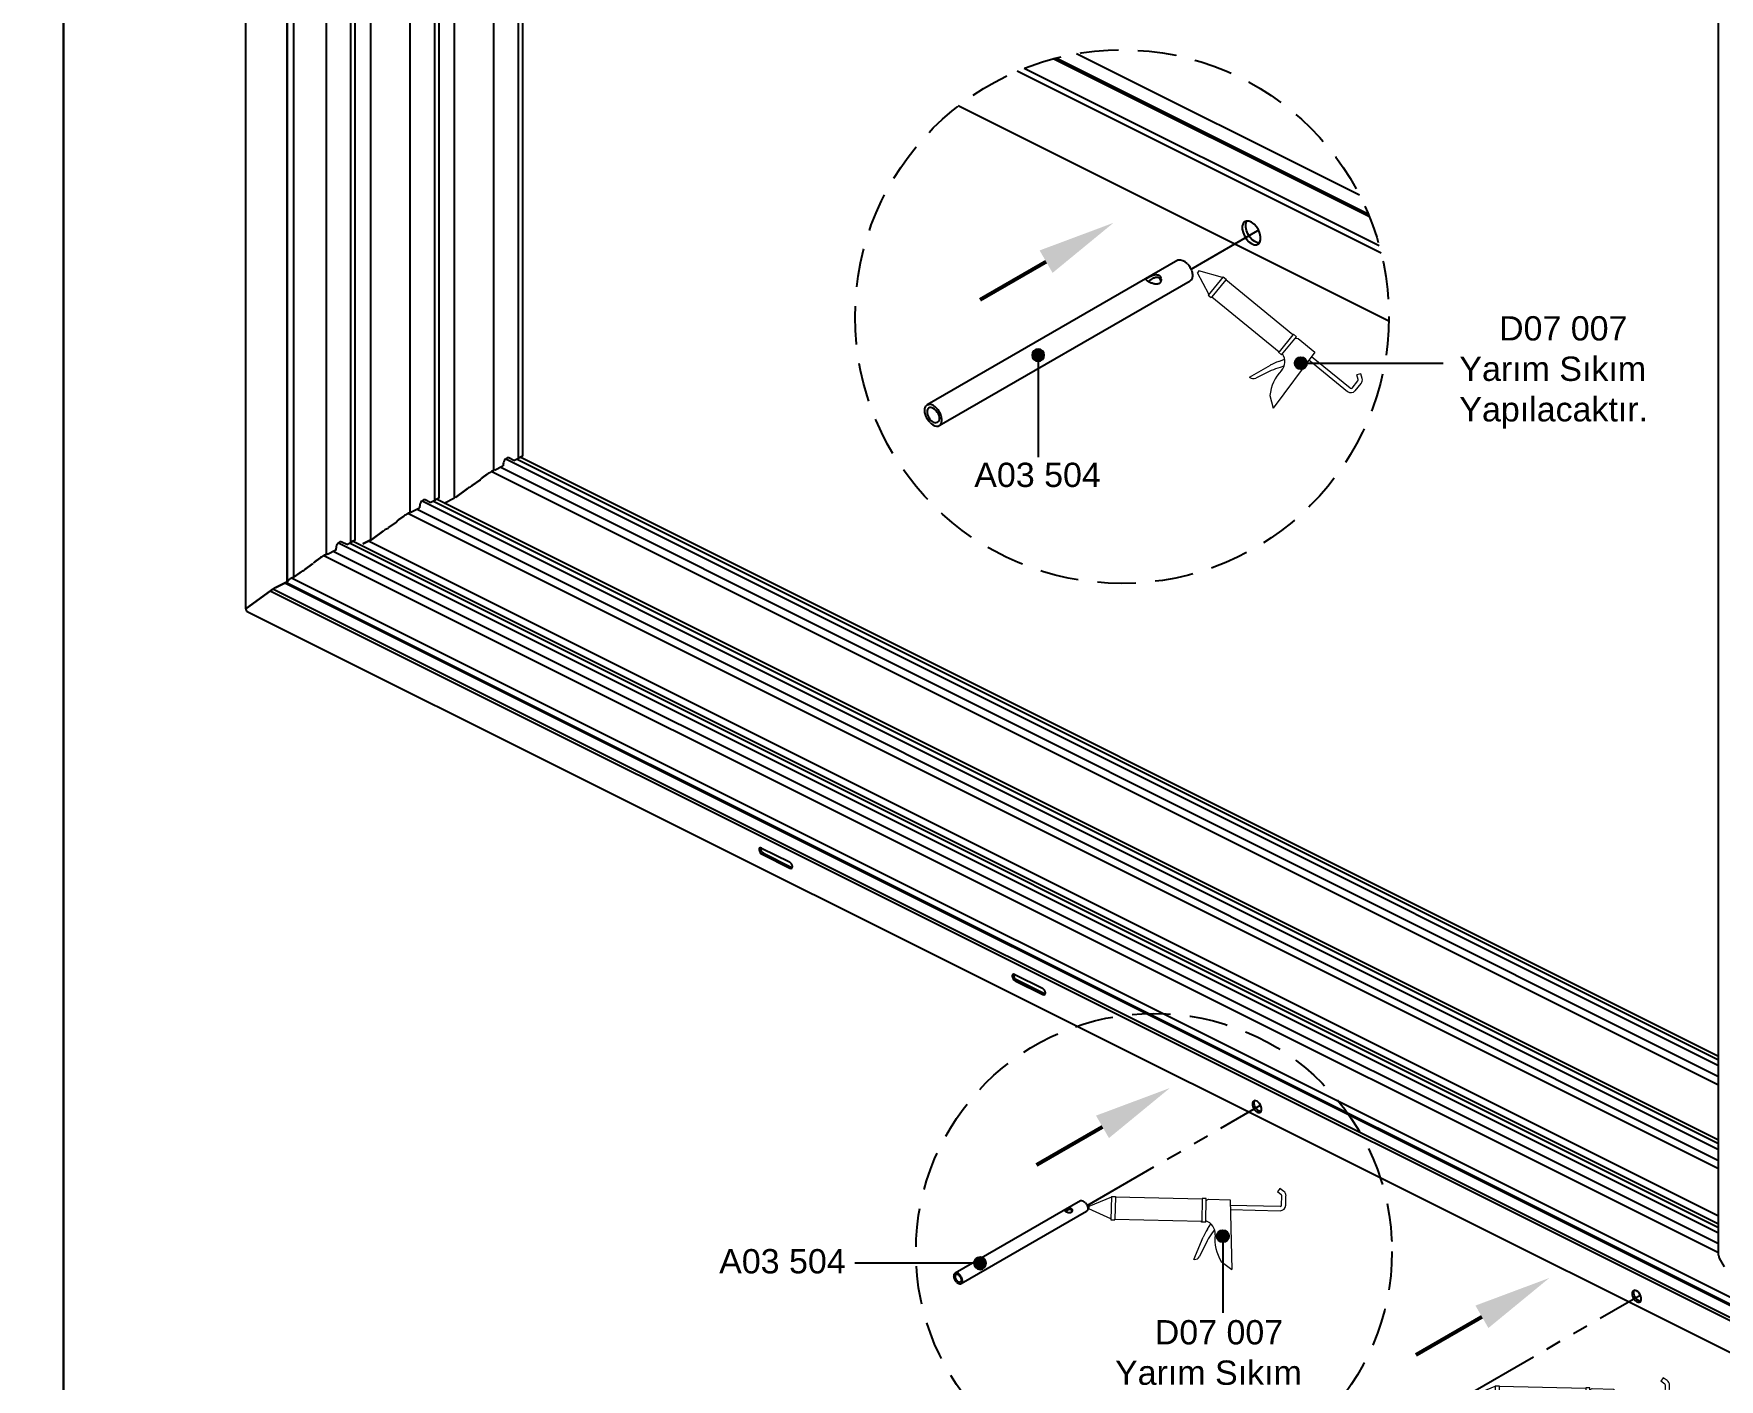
# Model space of a CAD drawing. Header units: millimetres. Extents: x 221 to 2771, y 196 to 840.
# Drawn here: x 2348.8 to 2487.5, y 602.9 to 713.6 of the extents above; entities that cross this region are included whole.
import ezdxf

# ---------------------------------------------------------------- set-up
doc = ezdxf.new("R2010")
doc.units = ezdxf.units.MM
doc.linetypes.add('HIDDEN', pattern=[9.525, 6.35, -3.175])
doc.linetypes.add('PHANTOM', pattern=[12.7, 6.35, -1.27, 1.27, -1.27, 1.27, -1.27])
doc.layers.add('antet_k', color=7, linetype='Continuous')
doc.layers.add('yazı_numara_k', color=21, linetype='Continuous')
doc.layers.add('TABLO', color=7, linetype='Continuous', lineweight=15)
doc.styles.get("Standard").update_dxf_attribs({"font": 'arial.ttf'})

# ---------------------------------------------------------------- blocks, each defined once
blk = doc.blocks.new('S1.A')
at = {"color": 252}
blk.add_lwpolyline([(2269.17, -494.13), (2269.17, -791.13), (2479.17, -791.13), (2479.17, -494.13)], close=True, dxfattribs=at)
blk = doc.blocks.new('S50_SYF1')
at = {"layer": 'antet_k', "color": 0}
blk.add_blockref('S1.A', (-1500.92, 2845.51), dxfattribs=at)
blk = doc.blocks.new('50S14 - STT.F1C')
at = {"color": 251, "linetype": 'Continuous'}
for p, q in [((1615.06, 2143), (1615.06, 2260.31)), ((1618.46, 2145.21), (1618.46, 2255.98)), ((1618.49, 2145.29), (1618.49, 2255.97)), ((1618.99, 2145.59), (1618.99, 2255.72)), ((1621.68, 2147.46), (1621.68, 2251.92)), ((1623.69, 2148.45), (1623.69, 2250.92)), ((1624.06, 2148.65), (1624.06, 2250.74)), ((1625.35, 2148.66), (1625.35, 2250.09)), ((1628.58, 2150.92), (1628.58, 2248.47)), ((1630.6, 2151.93), (1630.6, 2247.47)), ((1630.96, 2152.1), (1630.96, 2247.28)), ((1632.23, 2152.12), (1632.23, 2246.65)), ((1635.46, 2154.38), (1635.46, 2245.03)), ((1637.48, 2155.39), (1637.48, 2244.03)), ((1637.84, 2155.56), (1637.84, 2243.84)), ((1736.21, 2089.8), (1736.21, 2194.66)), ((1636.44, 2155.34), (1736.21, 2105.41)), ((1637.11, 2155.2), (1636.7, 2155.41)), ((1637.11, 2155.2), (1637.53, 2155.41)), ((1736.21, 2105.86), (1637.32, 2155.31)), ((1637.77, 2155.53), (1637.59, 2155.44)), ((1637.59, 2155.44), (1637.77, 2155.53)), ((1736.21, 2106.16), (1637.61, 2155.46)), ((1634.92, 2154.07), (1634.5, 2153.77)), ((1634.5, 2153.77), (1634.92, 2154.07)), ((1736.21, 2103.8), (1635.25, 2154.28)), ((1635.44, 2154.37), (1635.26, 2154.28)), ((1635.26, 2154.28), (1635.44, 2154.37)), ((1635.52, 2154.41), (1636.21, 2154.75)), ((1636.02, 2154.66), (1736.21, 2104.51)), ((1636.24, 2154.75), (1636.24, 2154.91)), ((1633.27, 2152.86), (1632.3, 2152.16)), ((1632.3, 2152.16), (1633.27, 2152.86)), ((1633.57, 2153.06), (1633.5, 2153.01)), ((1633.5, 2153.01), (1633.57, 2153.06)), ((1634.31, 2153.59), (1633.68, 2153.13)), ((1633.68, 2153.13), (1634.31, 2153.59)), ((1634.36, 2153.65), (1634.36, 2153.63)), ((1634.36, 2153.63), (1634.36, 2153.65)), ((1628.56, 2150.91), (1628.38, 2150.82)), ((1628.38, 2150.82), (1628.56, 2150.91)), ((1628.64, 2150.95), (1629.33, 2151.29)), ((1629.14, 2151.2), (1736.21, 2097.6)), ((1629.36, 2151.29), (1629.36, 2151.45)), ((1629.56, 2151.87), (1736.21, 2098.51)), ((1630.23, 2151.74), (1629.82, 2151.95)), ((1630.23, 2151.74), (1630.65, 2151.95)), ((1736.21, 2098.96), (1630.44, 2151.85)), ((1630.89, 2152.07), (1630.71, 2151.98)), ((1630.71, 2151.98), (1630.89, 2152.07)), ((1736.21, 2099.26), (1630.73, 2152)), ((1631.36, 2151.68), (1632.23, 2152.12)), ((1626.69, 2149.6), (1626.62, 2149.55)), ((1626.62, 2149.55), (1626.69, 2149.6)), ((1627.44, 2150.13), (1626.8, 2149.67)), ((1626.8, 2149.67), (1627.44, 2150.13)), ((1627.48, 2150.18), (1627.48, 2150.17)), ((1627.48, 2150.17), (1627.48, 2150.18)), ((1628.04, 2150.61), (1627.62, 2150.31)), ((1627.62, 2150.31), (1628.04, 2150.61)), ((1736.21, 2096.9), (1628.37, 2150.82)), ((1622.67, 2148.41), (1736.21, 2091.64)), ((1623.35, 2148.28), (1622.94, 2148.48)), ((1623.35, 2148.28), (1623.77, 2148.49)), ((1736.21, 2092.04), (1623.57, 2148.39)), ((1623.99, 2148.62), (1623.8, 2148.53)), ((1623.8, 2148.53), (1623.99, 2148.62)), ((1736.21, 2092.36), (1623.83, 2148.55)), ((1625.35, 2148.66), (1624.69, 2148.33)), ((1624.69, 2148.33), (1625.35, 2148.66)), ((1736.21, 2093.02), (1625.14, 2148.55)), ((1626.39, 2149.4), (1625.42, 2148.7)), ((1625.42, 2148.7), (1626.39, 2149.4)), ((1620.58, 2146.73), (1620.58, 2146.72)), ((1620.58, 2146.72), (1620.58, 2146.73)), ((1621.13, 2147.16), (1620.72, 2146.86)), ((1620.72, 2146.86), (1621.13, 2147.16)), ((1621.66, 2147.46), (1621.47, 2147.37)), ((1621.47, 2147.37), (1621.66, 2147.46)), ((1736.21, 2090), (1621.47, 2147.36)), ((1621.76, 2147.48), (1622.45, 2147.83)), ((1622.25, 2147.73), (1736.21, 2090.75)), ((1622.48, 2147.82), (1622.48, 2147.99)), ((1618.99, 2145.59), (1618.8, 2145.5)), ((1618.8, 2145.5), (1618.99, 2145.59)), ((1738.01, 2085.92), (1618.82, 2145.51)), ((1619.49, 2145.95), (1619.03, 2145.62)), ((1619.03, 2145.62), (1619.49, 2145.95)), ((1619.79, 2146.15), (1619.72, 2146.1)), ((1619.72, 2146.1), (1619.79, 2146.15)), ((1620.53, 2146.68), (1619.9, 2146.22)), ((1619.9, 2146.22), (1620.53, 2146.68)), ((1617.07, 2144.47), (1615.07, 2143.01)), ((1615.07, 2143.01), (1617.07, 2144.47)), ((1738.1, 2083.93), (1617.05, 2144.45)), ((1738.01, 2084.24), (1617.28, 2144.6)), ((1618.46, 2145.21), (1617.53, 2144.74)), ((1617.53, 2144.74), (1618.46, 2145.21)), ((1738.01, 2085.23), (1618.25, 2145.11)), ((1738.01, 2085.32), (1618.34, 2145.15)), ((1618.51, 2145.24), (1618.51, 2145.28)), ((1618.54, 2145.26), (1618.51, 2145.24)), ((1618.51, 2145.24), (1618.54, 2145.26)), ((1739.66, 2080.53), (1615.15, 2142.74)), ((1657.49, 2123.3), (1659.77, 2122.16)), ((1657.65, 2122.88), (1657.52, 2122.79)), ((1657.52, 2122.79), (1659.8, 2121.65)), ((1657.65, 2122.88), (1659.93, 2121.74)), ((1659.93, 2121.74), (1659.8, 2121.65)), ((1660.01, 2121.71), (1659.93, 2121.74)), ((1678.31, 2112.9), (1680.59, 2111.76)), ((1678.47, 2112.48), (1678.34, 2112.39)), ((1678.34, 2112.39), (1680.62, 2111.25)), ((1678.47, 2112.48), (1680.75, 2111.34)), ((1680.75, 2111.34), (1680.62, 2111.25)), ((1680.83, 2111.31), (1680.75, 2111.34)), ((1736.28, 2089.56), (1736.69, 2088.85))]:
    blk.add_line(p, q, dxfattribs=at)
at = {"color": 251, "linetype": 'Continuous', "flags": 128}
for points in [[(1657.49, 2123.3), (1657.4, 2123.33), (1657.33, 2123.31), (1657.29, 2123.25), (1657.28, 2123.16), (1657.3, 2123.06), (1657.36, 2122.95), (1657.43, 2122.86), (1657.52, 2122.79)], [(1659.8, 2121.65), (1659.89, 2121.63), (1659.96, 2121.65), (1660, 2121.71), (1660.02, 2121.79), (1659.99, 2121.9), (1659.94, 2122.01), (1659.86, 2122.1), (1659.77, 2122.16)], [(1678.31, 2112.9), (1678.22, 2112.92), (1678.15, 2112.91), (1678.11, 2112.85), (1678.1, 2112.76), (1678.12, 2112.65), (1678.17, 2112.55), (1678.25, 2112.45), (1678.34, 2112.39)], [(1680.62, 2111.25), (1680.71, 2111.23), (1680.78, 2111.24), (1680.82, 2111.3), (1680.84, 2111.39), (1680.81, 2111.5), (1680.76, 2111.61), (1680.68, 2111.7), (1680.59, 2111.76)], [(1698.25, 2101.58), (1698.35, 2101.54), (1698.45, 2101.53), (1698.53, 2101.57), (1698.59, 2101.64), (1698.62, 2101.74), (1698.62, 2101.87), (1698.59, 2102.01), (1698.53, 2102.15), (1698.45, 2102.28), (1698.35, 2102.39), (1698.25, 2102.47), (1698.14, 2102.51), (1698.04, 2102.52), (1697.96, 2102.48), (1697.9, 2102.41), (1697.87, 2102.31), (1697.87, 2102.18), (1697.9, 2102.04), (1697.96, 2101.9), (1698.04, 2101.77), (1698.14, 2101.66), (1698.25, 2101.58)], [(1698.39, 2101.67), (1698.28, 2101.75), (1698.18, 2101.86), (1698.1, 2101.99), (1698.04, 2102.12), (1698.01, 2102.26), (1698.01, 2102.39), (1698.04, 2102.49), (1698.06, 2102.52)], [(1698.58, 2101.62), (1698.5, 2101.62), (1698.39, 2101.67)], [(1729.48, 2085.98), (1729.59, 2085.93), (1729.68, 2085.93), (1729.77, 2085.96), (1729.83, 2086.04), (1729.86, 2086.14), (1729.86, 2086.26), (1729.83, 2086.4), (1729.77, 2086.54), (1729.68, 2086.67), (1729.59, 2086.78), (1729.48, 2086.86), (1729.37, 2086.9), (1729.27, 2086.91), (1729.19, 2086.87), (1729.13, 2086.8), (1729.1, 2086.7), (1729.1, 2086.57), (1729.13, 2086.44), (1729.19, 2086.3), (1729.27, 2086.17), (1729.37, 2086.06), (1729.48, 2085.98)], [(1729.62, 2086.06), (1729.51, 2086.14), (1729.41, 2086.25), (1729.33, 2086.38), (1729.27, 2086.52), (1729.24, 2086.66), (1729.24, 2086.78), (1729.27, 2086.89), (1729.29, 2086.91)], [(1729.81, 2086.01), (1729.73, 2086.02), (1729.62, 2086.06)]]:
    blk.add_lwpolyline(points, dxfattribs=at)
at = {"color": 251, "linetype": 'Continuous'}
for centre, radius, start, end in [((1615.47, 2143.01), 0.414, 180.4781, 220.1918), ((1657.84, 2123.26), 0.43, 171.5962, 243.7395), ((1678.66, 2112.86), 0.43, 171.5962, 243.7395)]:
    blk.add_arc(centre, radius, start, end, dxfattribs=at)
for centre, major_axis, ratio, start_param, end_param in [((1636.52, 2155.05), (0.179, 0.358), 0.612372, 6.283185, 8.538701), ((1637.53, 2155.4), (-0.0799, -0.0494), 0.08152, 3.876651, 4.528285), ((1637.53, 2155.4), (0.0799, 0.0494), 0.08152, 0.735059, 1.386692), ((1637.6, 2155.41), (-0.24, -0.148), 0.08152, 3.191932, 3.876651), ((1637.6, 2155.41), (0.24, 0.148), 0.08152, 0.050339, 0.735059), ((1634.84, 2153.94), (0.479, 0.296), 0.08152, 2.305855, 3.091253), ((1634.84, 2153.94), (-0.479, -0.296), 0.08152, 5.447448, 6.232846), ((1635.09, 2154.16), (-0.24, -0.148), 0.08152, 3.876651, 5.447448), ((1635.09, 2154.16), (0.24, 0.148), 0.08152, 0.735059, 2.305855), ((1635.38, 2154.33), (-0.0799, -0.0494), 0.08152, 3.191932, 3.876651), ((1635.38, 2154.33), (0.0799, 0.0494), 0.08152, 0.050339, 0.735059), ((1635.52, 2154.38), (0.0156, 0.0299), 0.553062, 0.755408, 2.222817), ((1636.21, 2154.71), (0.0215, 0.0429), 0.612372, 6.283185, 6.967905), ((1633.5, 2152.98), (-0.32, -0.198), 0.08152, 4.66205, 5.447448), ((1633.5, 2152.98), (0.32, 0.198), 0.08152, 1.520457, 2.305855), ((1633.57, 2153.08), (0.16, 0.099), 0.08152, 4.66205, 5.447448), ((1633.57, 2153.08), (-0.16, -0.099), 0.08152, 1.520457, 2.305855), ((1634.2, 2153.53), (-0.16, -0.099), 0.08152, 2.305855, 3.091253), ((1634.2, 2153.53), (0.16, 0.099), 0.08152, 5.447448, 6.232846), ((1628.5, 2150.87), (-0.0799, -0.0494), 0.08152, 3.191932, 3.876651), ((1628.5, 2150.87), (0.0799, 0.0494), 0.08152, 0.050339, 0.735059), ((1628.64, 2150.92), (0.0156, 0.0299), 0.553062, 0.755408, 2.222817), ((1629.33, 2151.25), (0.0215, 0.0429), 0.612372, 6.283185, 6.967905), ((1629.64, 2151.59), (0.179, 0.358), 0.612372, 6.283185, 8.538701), ((1630.65, 2151.94), (-0.0799, -0.0494), 0.08152, 3.876651, 4.528285), ((1630.65, 2151.94), (0.0799, 0.0494), 0.08152, 0.735059, 1.386692), ((1630.72, 2151.95), (-0.24, -0.148), 0.08152, 3.191932, 3.876651), ((1630.72, 2151.95), (0.24, 0.148), 0.08152, 0.050339, 0.735059), ((1626.62, 2149.52), (-0.32, -0.198), 0.08152, 4.66205, 5.447448), ((1626.62, 2149.52), (0.32, 0.198), 0.08152, 1.520457, 2.305855), ((1626.69, 2149.61), (0.16, 0.099), 0.08152, 4.66205, 5.447448), ((1626.69, 2149.61), (-0.16, -0.099), 0.08152, 1.520457, 2.305855), ((1627.32, 2150.07), (-0.16, -0.099), 0.08152, 2.305855, 3.091253), ((1627.32, 2150.07), (0.16, 0.099), 0.08152, 5.447448, 6.232846), ((1627.96, 2150.48), (0.479, 0.296), 0.08152, 2.305855, 3.091253), ((1627.96, 2150.48), (-0.479, -0.296), 0.08152, 5.447448, 6.232846), ((1628.21, 2150.69), (-0.24, -0.148), 0.08152, 3.876651, 5.447448), ((1628.21, 2150.69), (0.24, 0.148), 0.08152, 0.735059, 2.305855), ((1622.76, 2148.13), (0.179, 0.358), 0.612372, 6.283185, 8.538701), ((1623.75, 2148.49), (-0.0799, -0.0494), 0.08152, 3.876651, 4.528285), ((1623.75, 2148.49), (0.0799, 0.0494), 0.08152, 0.735059, 1.386692), ((1623.82, 2148.5), (-0.24, -0.148), 0.08152, 3.191932, 3.876651), ((1623.82, 2148.5), (0.24, 0.148), 0.08152, 0.050339, 0.735059), ((1625.39, 2148.68), (0.0479, 0.0296), 0.08152, 3.876651, 5.447448), ((1625.39, 2148.68), (-0.0479, -0.0296), 0.08152, 0.735059, 2.305855), ((1620.42, 2146.62), (-0.16, -0.099), 0.08152, 2.305855, 3.091253), ((1620.42, 2146.62), (0.16, 0.099), 0.08152, 5.447448, 6.232846), ((1621.06, 2147.03), (0.479, 0.296), 0.08152, 2.305855, 3.091253), ((1621.06, 2147.03), (-0.479, -0.296), 0.08152, 5.447448, 6.232846), ((1621.3, 2147.24), (-0.24, -0.148), 0.08152, 3.876651, 5.447448), ((1621.3, 2147.24), (0.24, 0.148), 0.08152, 0.735059, 2.305855), ((1621.6, 2147.42), (-0.0799, -0.0494), 0.08152, 3.191932, 3.876651), ((1621.6, 2147.42), (0.0799, 0.0494), 0.08152, 0.050339, 0.735059), ((1621.76, 2147.46), (0.0179, 0.0309), 0.524884, 0.834321, 2.506682), ((1622.45, 2147.79), (0.0215, 0.0429), 0.612372, 6.283185, 6.967905), ((1618.67, 2145.41), (0.184, 0.114), 0.08152, 0.735059, 3.191932), ((1618.67, 2145.41), (-0.184, -0.114), 0.08152, 3.876651, 6.333525), ((1619.01, 2145.61), (0.032, 0.0198), 0.08152, 3.876651, 5.447448), ((1619.01, 2145.61), (-0.032, -0.0198), 0.08152, 0.735059, 2.305855), ((1619.72, 2146.06), (-0.32, -0.198), 0.08152, 4.66205, 5.447448), ((1619.72, 2146.06), (0.32, 0.198), 0.08152, 1.520457, 2.305855), ((1619.79, 2146.16), (0.16, 0.099), 0.08152, 4.66205, 5.447448), ((1619.79, 2146.16), (-0.16, -0.099), 0.08152, 1.520457, 2.305855), ((1617.3, 2144.58), (-0.32, -0.198), 0.08152, 3.876651, 5.447448), ((1617.3, 2144.58), (0.32, 0.198), 0.08152, 0.735059, 2.305855), ((1618.49, 2145.23), (0.032, 0.0198), 0.08152, 3.876651, 5.447448), ((1618.49, 2145.23), (-0.032, -0.0198), 0.08152, 0.735059, 2.305855), ((1615.1, 2143.03), (0.0479, 0.0296), 0.08152, 2.305855, 3.191932), ((1615.1, 2143.03), (-0.0479, -0.0296), 0.08152, 5.447448, 6.333525), ((1736.45, 2089.65), (-0.178, 0.288), 0.558745, 0.735059, 1.520457)]:
    blk.add_ellipse(centre, major_axis=major_axis, ratio=ratio, start_param=start_param, end_param=end_param, dxfattribs=at)
blk = doc.blocks.new('A03504 - 3D')
at = {"color": 31}
for p, q in [((2524.953, 2105.565), (2514.641, 2099.612)), ((2515.134, 2098.757), (2525.447, 2104.71))]:
    blk.add_line(p, q, dxfattribs=at)
at = {"color": 31, "flags": 128}
for points in [[(2525.332, 2105.434), (2525.363, 2105.399), (2525.393, 2105.362), (2525.42, 2105.323), (2525.446, 2105.281), (2525.469, 2105.239), (2525.49, 2105.195), (2525.507, 2105.151), (2525.522, 2105.106), (2525.534, 2105.062), (2525.542, 2105.019), (2525.547, 2104.977), (2525.549, 2104.936), (2525.547, 2104.898), (2525.542, 2104.861), (2525.534, 2104.828), (2525.522, 2104.797), (2525.507, 2104.77), (2525.49, 2104.746), (2525.469, 2104.726), (2525.447, 2104.71)], [(2514.755, 2098.888), (2514.724, 2098.923), (2514.694, 2098.96), (2514.667, 2099), (2514.641, 2099.041), (2514.618, 2099.084), (2514.597, 2099.128), (2514.58, 2099.172), (2514.565, 2099.216), (2514.553, 2099.26), (2514.545, 2099.304), (2514.54, 2099.346), (2514.538, 2099.386), (2514.54, 2099.425), (2514.545, 2099.461), (2514.553, 2099.495), (2514.565, 2099.526), (2514.58, 2099.553), (2514.597, 2099.577), (2514.618, 2099.597), (2514.641, 2099.613), (2514.667, 2099.624), (2514.694, 2099.632), (2514.724, 2099.635), (2514.755, 2099.634)], [(2515.02, 2098.735), (2515.051, 2098.734), (2515.081, 2098.737), (2515.108, 2098.745), (2515.134, 2098.757), (2515.157, 2098.773), (2515.177, 2098.793), (2515.195, 2098.817), (2515.21, 2098.844), (2515.221, 2098.875), (2515.23, 2098.908), (2515.235, 2098.945), (2515.237, 2098.983), (2515.235, 2099.024), (2515.23, 2099.066), (2515.221, 2099.109), (2515.21, 2099.153), (2515.195, 2099.198), (2515.177, 2099.242), (2515.157, 2099.286), (2515.134, 2099.328), (2515.108, 2099.369), (2515.081, 2099.409), (2515.051, 2099.446), (2515.02, 2099.481)]]:
    blk.add_lwpolyline(points, dxfattribs=at)
at = {"color": 31}
for centre, radius, start, end in [((2524.975, 2105.015), 0.551, 49.5479, 92.30822), ((2514.692, 2099.219), 0.42, 38.63609, 81.36929), ((2515.098, 2099.177), 0.448, 220.02768, 259.9777), ((2514.723, 2099.159), 0.356, 25.50789, 78.89682), ((2515.022, 2099.197), 0.323, 224.5751, 265.68963)]:
    blk.add_arc(centre, radius, start, end, dxfattribs=at)
at = {"color": 31, "extrusion": (0, 0, -1)}
blk.add_arc((-2514.954, 2099.072), 0.202, 234.07058, 257.47856, dxfattribs=at)
at = {"color": 31}
for points, knots in [([(2524.166, 2104.944), (2524.151, 2104.953), (2524.135, 2104.959), (2524.1, 2104.968), (2524.081, 2104.971), (2524.024, 2104.972), (2523.984, 2104.966), (2523.925, 2104.949), (2523.905, 2104.942), (2523.866, 2104.926), (2523.847, 2104.917), (2523.809, 2104.899), (2523.791, 2104.89), (2523.756, 2104.871), (2523.739, 2104.862), (2523.709, 2104.845), (2523.696, 2104.837), (2523.673, 2104.822), (2523.663, 2104.815), (2523.648, 2104.803), (2523.642, 2104.797), (2523.635, 2104.786), (2523.633, 2104.78), (2523.632, 2104.763), (2523.64, 2104.751), (2523.663, 2104.73), (2523.672, 2104.722), (2523.695, 2104.707), (2523.708, 2104.698), (2523.738, 2104.681), (2523.754, 2104.672), (2523.789, 2104.655), (2523.808, 2104.646), (2523.865, 2104.621), (2523.905, 2104.605), (2523.965, 2104.588), (2523.985, 2104.583), (2524.024, 2104.576), (2524.043, 2104.574), (2524.081, 2104.574), (2524.099, 2104.575), (2524.134, 2104.583), (2524.15, 2104.589), (2524.18, 2104.606), (2524.194, 2104.617), (2524.217, 2104.643), (2524.227, 2104.657), (2524.242, 2104.688), (2524.248, 2104.705), (2524.255, 2104.739), (2524.257, 2104.756), (2524.258, 2104.808), (2524.25, 2104.842), (2524.227, 2104.887), (2524.217, 2104.901), (2524.194, 2104.925), (2524.181, 2104.936), (2524.166, 2104.944)], [0, 0, 0, 0, 0.03125, 0.03125, 0.0625, 0.0625, 0.125, 0.125, 0.15625, 0.15625, 0.1875, 0.1875, 0.21875, 0.21875, 0.25, 0.25, 0.28125, 0.28125, 0.3125, 0.3125, 0.34375, 0.34375, 0.375, 0.375, 0.4375, 0.4375, 0.46875, 0.46875, 0.5, 0.5, 0.53125, 0.53125, 0.5625, 0.5625, 0.625, 0.625, 0.65625, 0.65625, 0.6875, 0.6875, 0.71875, 0.71875, 0.75, 0.75, 0.78125, 0.78125, 0.8125, 0.8125, 0.84375, 0.84375, 0.875, 0.875, 0.9375, 0.9375, 0.96875, 0.96875, 1, 1, 1, 1]), ([(2524.166, 2104.832), (2524.155, 2104.837), (2524.134, 2104.848), (2524.097, 2104.855), (2524.059, 2104.855), (2524.016, 2104.848), (2523.967, 2104.833), (2523.914, 2104.808), (2523.861, 2104.776), (2523.819, 2104.746), (2523.785, 2104.722), (2523.761, 2104.705), (2523.743, 2104.692), (2523.734, 2104.687), (2523.731, 2104.685)], [0, 0, 0, 0, 0.082621, 0.168058, 0.250604, 0.335179, 0.4497, 0.567498, 0.684857, 0.804937, 0.86529, 0.92662, 0.977164, 1, 1, 1, 1]), ([(2524.248, 2104.712), (2524.246, 2104.723), (2524.24, 2104.747), (2524.223, 2104.778), (2524.199, 2104.809), (2524.178, 2104.824), (2524.166, 2104.832)], [0, 0, 0, 0, 0.220302, 0.460398, 0.706984, 1, 1, 1, 1]), ([(2514.792, 2099.509), (2514.774, 2099.511), (2514.755, 2099.51), (2514.719, 2099.5), (2514.702, 2099.491), (2514.671, 2099.462), (2514.658, 2099.442), (2514.64, 2099.392), (2514.636, 2099.363), (2514.636, 2099.298), (2514.64, 2099.262), (2514.658, 2099.192), (2514.671, 2099.158), (2514.702, 2099.093), (2514.719, 2099.064), (2514.755, 2099.012), (2514.774, 2098.99), (2514.792, 2098.971)], [0, 0, 0, 0, 0.125, 0.125, 0.25, 0.25, 0.375, 0.375, 0.5, 0.5, 0.625, 0.625, 0.75, 0.75, 0.875, 0.875, 1, 1, 1, 1]), ([(2515.045, 2099.313), (2515.048, 2099.307), (2515.062, 2099.286), (2515.082, 2099.249), (2515.101, 2099.204), (2515.114, 2099.165), (2515.122, 2099.134), (2515.127, 2099.107), (2515.131, 2099.081), (2515.133, 2099.051), (2515.131, 2099.021), (2515.128, 2099), (2515.124, 2098.986), (2515.122, 2098.978), (2515.12, 2098.971), (2515.116, 2098.961), (2515.108, 2098.945), (2515.094, 2098.925), (2515.08, 2098.915), (2515.072, 2098.909)], [0.1550234, 0.1550234, 0.1550234, 0.1550234, 0.1841809, 0.2692762, 0.3454487, 0.4102707, 0.4620811, 0.5030173, 0.5446903, 0.6029955, 0.6640813, 0.7221448, 0.7414883, 0.7595071, 0.776213, 0.7954551, 0.8429832, 0.9147829, 1, 1, 1, 1])]:
    blk.add_open_spline(points, degree=3, knots=knots, dxfattribs=at)
blk = doc.blocks.new('Yön Görseli')
at = {"color": 32, "const_width": 0.5}
blk.add_lwpolyline([(1544.07, -90.16), (1544.07, -99.97)], dxfattribs=at)
at = {"color": 32}
blk.add_solid([(1545.73, -99.97), (1542.4, -99.97), (1544.07, -109.97)], dxfattribs=at)
blk = doc.blocks.new('yuvarlakk')
at = {"layer": 'yazı_numara_k'}
blk.add_hatch(color=21, dxfattribs=at).paths.add_polyline_path([(-159.09, 172.8, -1), (-160.09, 172.8, -1)])
at = {"layer": 'yazı_numara_k', "color": 21}
blk.add_circle((-159.59, 172.8), 0.5, dxfattribs=at)
blk = doc.blocks.new('slikon')
at = {"layer": 'TABLO', "color": 7}
for p, q in [((-439.91, -21.74), (-440.1, -22.27)), ((-439.47, -22.5), (-440.1, -22.27)), ((-439.28, -21.96), (-439.91, -21.74)), ((-439.02, -23.86), (-439.35, -22.63)), ((-438.47, -23.72), (-438.8, -22.48)), ((-448.86, -25.9), (-445.99, -25.13)), ((-445.99, -25.13), (-443.09, -34.25)), ((-439.15, -24.09), (-445.76, -25.87)), ((-445.61, -26.41), (-439, -24.64)), ((-449.7, -26.16), (-461.18, -29.24)), ((-449.19, -25.92), (-449.72, -26.06)), ((-449.72, -26.06), (-449.7, -26.16)), ((-449.7, -26.16), (-448.91, -29.07)), ((-448.35, -29.03), (-449.19, -25.92)), ((-449.12, -26.16), (-448.86, -25.9)), ((-461.71, -29.41), (-464.32, -31.49)), ((-461.74, -29.29), (-461.21, -29.14)), ((-461.74, -29.29), (-460.9, -32.4)), ((-461.21, -29.14), (-461.18, -29.24)), ((-461.18, -29.24), (-460.4, -32.16)), ((-460.4, -32.16), (-448.91, -29.07)), ((-448.89, -29.17), (-448.91, -29.07)), ((-448.35, -29.03), (-448.89, -29.17)), ((-447.86, -29.88), (-447.62, -29.05)), ((-446.9, -29.68), (-447.09, -30.21)), ((-464.32, -31.49), (-464.23, -31.79)), ((-460.94, -32.28), (-464.23, -31.79)), ((-460.9, -32.4), (-460.37, -32.26)), ((-460.37, -32.26), (-460.4, -32.16)), ((-448.48, -34.4), (-448.1, -31.12)), ((-447.43, -31.45), (-447.85, -33.78)), ((-448.4, -34.38), (-448.48, -34.4)), ((-444.78, -33.59), (-443.09, -34.25))]:
    blk.add_line(p, q, dxfattribs=at)
for centre, radius, start, end in [((-439.53, -22.67), 0.189, 15.0335, 70.5204), ((-439.53, -22.67), 0.755, 15.0335, 70.5204), ((-439.2, -23.91), 0.189, 285.0335, 15.0335), ((-439.2, -23.91), 0.755, 285.0335, 15.0335), ((-448.45, -30.72), 1.87, 12.4452, 88.3697), ((-440.61, -31.98), 7.55, 163.8903, 173.4524), ((-440, -32.79), 7.55, 160.0095, 169.7732), ((-440.87, -29.23), 5.86, 190.7015, 228.1333), ((-448.59, -33.65), 0.755, 285.0335, 349.7732)]:
    blk.add_arc(centre, radius, start, end, dxfattribs=at)

msp = doc.modelspace()

# ---------------------------------------------------------------- linework, layer by layer
at = {"color": 251, "linetype": 'Continuous'}
for p, q in [((2458.721, 698.533), (2432.702, 711.543)), ((2458.627, 698.763), (2432.942, 711.605)), ((2457.909, 700.315), (2434.614, 711.962)), ((2459.682, 695.549), (2429.738, 710.521)), ((2459.525, 696.151), (2430.314, 710.757)), ((2460.309, 689.97), (2424.89, 707.668))]:
    msp.add_line(p, q, dxfattribs=at)
at = {"color": 32, "linetype": 'PHANTOM'}
for p, q in [((2444.041, 694.236), (2449.598, 697.444)), ((2435.49, 617.195), (2449.763, 625.435)), ((2466.706, 601.564), (2480.979, 609.803))]:
    msp.add_line(p, q, dxfattribs=at)
at = {"color": 251, "linetype": 'Continuous', "flags": 128}
for points in [[(2449.013, 696.337), (2449.228, 696.248), (2449.426, 696.239), (2449.59, 696.308), (2449.707, 696.451), (2449.769, 696.657), (2449.769, 696.908), (2449.707, 697.184), (2449.59, 697.463), (2449.426, 697.722), (2449.228, 697.941), (2449.013, 698.101), (2448.798, 698.189), (2448.6, 698.199), (2448.436, 698.13), (2448.318, 697.986), (2448.257, 697.781), (2448.257, 697.53), (2448.318, 697.254), (2448.436, 696.975), (2448.6, 696.715), (2448.798, 696.497), (2449.013, 696.337)], [(2449.299, 696.502), (2449.084, 696.662), (2448.886, 696.881), (2448.722, 697.14), (2448.604, 697.419), (2448.543, 697.695), (2448.543, 697.946), (2448.604, 698.152), (2448.635, 698.203)], [(2449.677, 696.4), (2449.514, 696.414), (2449.299, 696.502)]]:
    msp.add_lwpolyline(points, dxfattribs=at)
at = {"color": 7, "linetype": 'HIDDEN', "ltscale": 0.5}
for centre, radius in [((2438.357, 690.329), 21.955), ((2440.988, 613.404), 19.583)]:
    msp.add_circle(centre, radius, dxfattribs=at)
at = {"layer": 'yazı_numara_k', "color": 21}
for p, q in [((2431.467, 687.166), (2431.467, 678.754)), ((2453.068, 686.496), (2464.794, 686.496)), ((2446.649, 614.667), (2446.649, 608.355)), ((2426.683, 612.43), (2416.379, 612.43))]:
    msp.add_line(p, q, dxfattribs=at)

# ---------------------------------------------------------------- block references
for name, p in [('S50_SYF1', (1373.038, -1511.773)), ('S50_SYF1', (1583.034, -1511.773)), ('50S14 - STT.F1C', (751.224, -1476.703)), ('A03504 - 3D', (-90, -1488))]:
    msp.add_blockref(name, p)
at = {"color": 253, "xscale": -0.6399999999999998, "yscale": 0.64, "zscale": 0.6400000000000001, "rotation": 119.9788202808345}
for p in [(1882.911, 1518.875), (1887.552, 1447.679), (1918.769, 1432.048)]:
    msp.add_blockref('Yön Görseli', p, dxfattribs=at)
at = {"xscale": 0.6000000000000001, "yscale": 0.6000000000000001, "zscale": 0.6000000000000001}
for p, rotation in [((2622.942, 479.152), 305.7885938629645), ((2708.225, 556.551), 343.5951238076655), ((2739.779, 540.975), 343.5951238076655)]:
    msp.add_blockref('slikon', p, dxfattribs=dict(at, rotation=rotation))
at = {"xscale": 2, "yscale": 2, "zscale": 2}
msp.add_blockref('A03504 - 3D', (-2606.938, -3516.154), dxfattribs=at)
at = {"xscale": -1}
for p, rotation in [((2258.666, 846.752), 270.000000000005), ((2586.269, 785.231), 180.000000000005)]:
    msp.add_blockref('yuvarlakk', p, dxfattribs=dict(at, rotation=rotation))
for p, rotation in [((2293.481, 859.297), 180), ((2619.45, 774.253), 90.00000000000001)]:
    msp.add_blockref('yuvarlakk', p, dxfattribs=dict(rotation=rotation))

# ---------------------------------------------------------------- texts
at = {"layer": 'yazı_numara_k', "color": 21, "char_height": 2}
for s, insert, attachment_point in [('{\\fArial|b0|i0|c162|p34;D07 007}', (2479.945, 690.368), 3), ('Yarım Sıkım \\PYapılacaktır.', (2466.115, 687.042), 1), ('{\\fArial|b0|i0|c162|p34;A03 504}', (2426.209, 678.311), 1), ('{\\fArial|b0|i0|c162|p34;A03 504}', (2405.219, 613.599), 1), ('{\\fArial|b0|i0|c162|p34;D07 007}', (2451.618, 607.756), 3), ('Yarım Sıkım \\PYapılacaktır.', (2437.788, 604.43), 1)]:
    msp.add_mtext(s, dxfattribs=dict(at, insert=insert, attachment_point=attachment_point))

doc.saveas('drawing.dxf')
